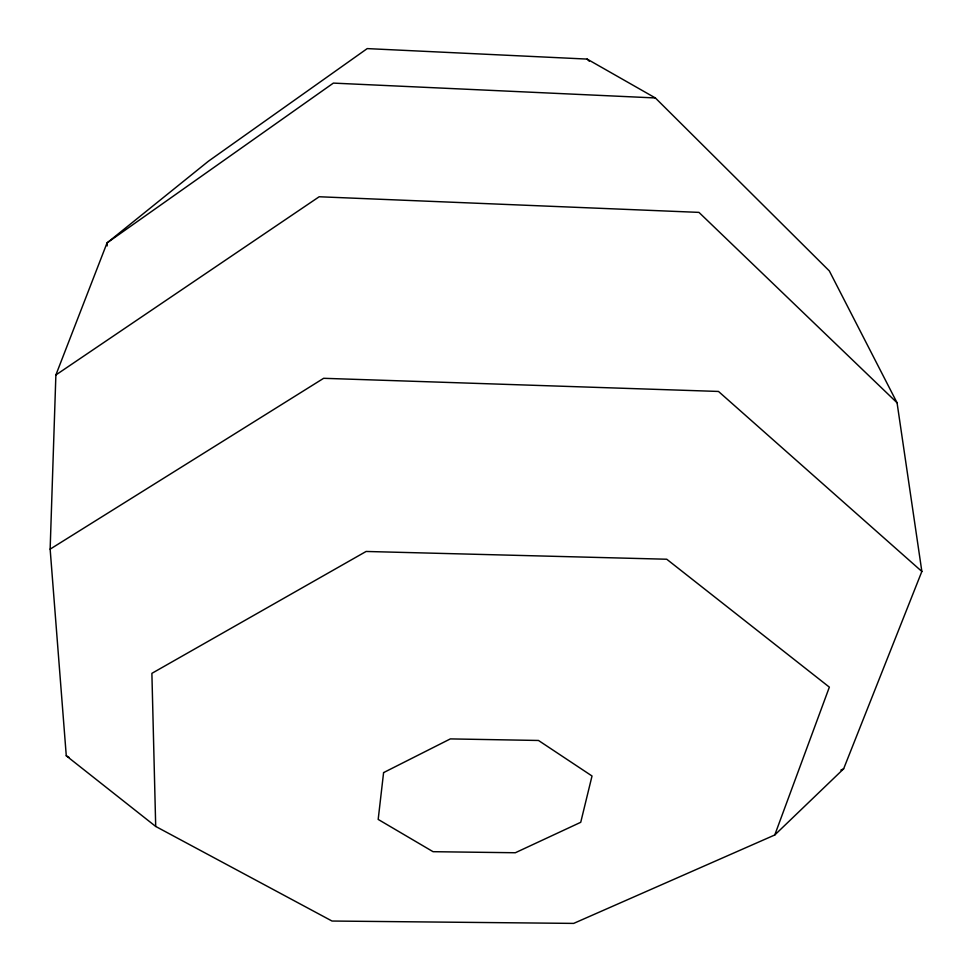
<?xml version="1.0" encoding="UTF-8"?>
<svg xmlns="http://www.w3.org/2000/svg" width="972" height="972" viewBox="0 0 972 972"><rect width="100%" height="100%" fill="white"/><g stroke="black" fill="none" stroke-linecap="round" stroke-linejoin="round"><path stroke-width="1.46" d="M50.143 549.144L55.878 374.961L107.054 242.903L208.445 161.194L367.222 48.6L587.124 59.085L655.371 97.953L829.335 270.933L897.059 402.773L921.857 571.463L843.623 768.84L774.769 834.984L573.674 923.4L332.011 921.031L155.702 826.443L66.278 755.803L50.143 549.144L323.64 378.302L718.49 391.449L921.857 571.463M774.769 834.984L829.359 687.143L666.731 559.228L366.116 551.464L151.887 673.341L155.702 826.443M55.878 374.961L319.18 196.757L698.953 212.382L897.059 402.773M840.853 770.079L843.623 768.84M655.371 97.953L333.36 83.106L107.054 242.903L107.175 245.928M66.278 755.803L68.939 757.249M587.124 59.085L589.275 61.2M383.588 772.606L378.181 819.42L433.062 851.691L515.33 852.748L580.734 822.3L592.021 775.996L538.488 740.47L450.352 738.902L383.588 772.606"/></g></svg>
